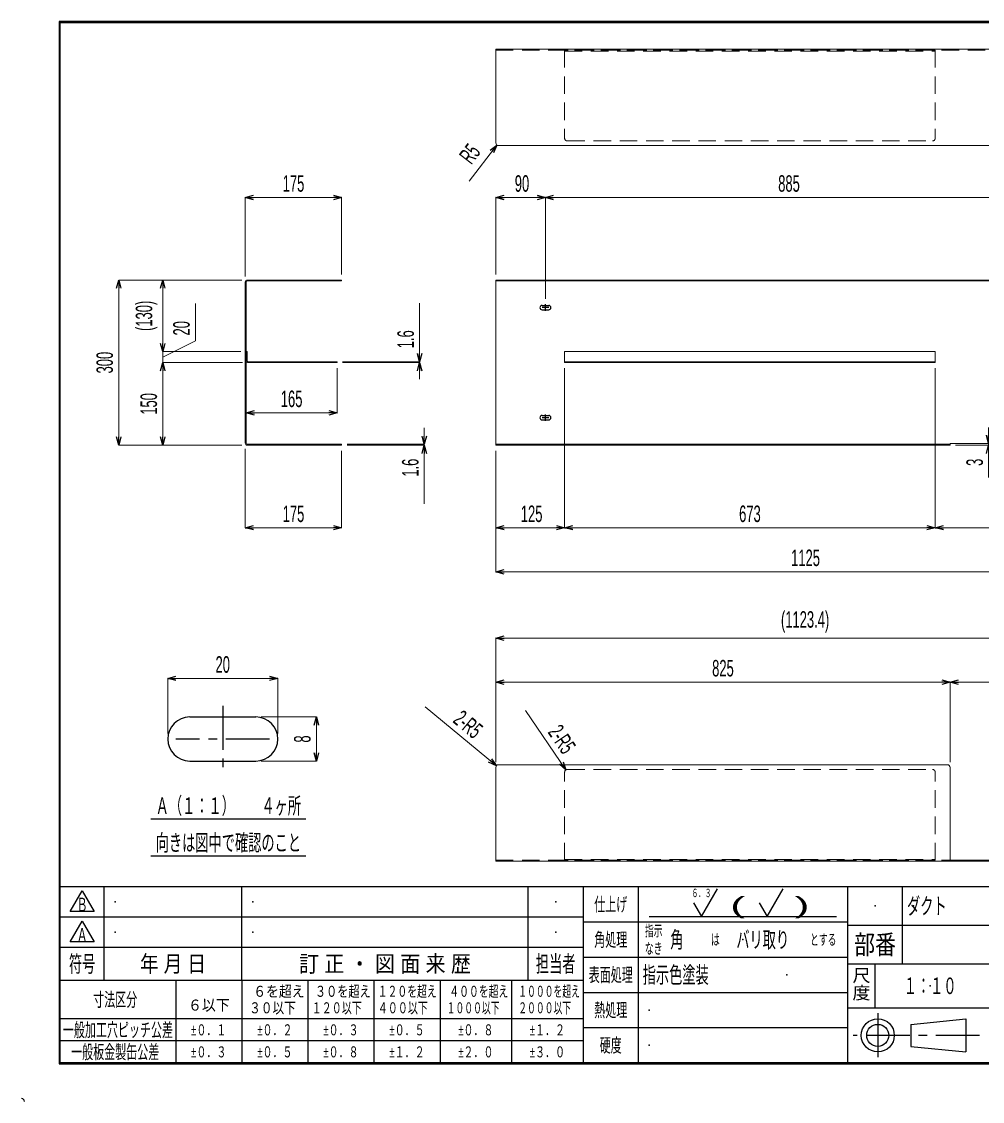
# Model space of a CAD drawing. Header units: millimetres. Extents: x -1485 to 1485, y -1050 to 1050.
# Drawn here: x -1485 to 260, y -1050 to 912 of the extents above; entities that cross this region are included whole.
import ezdxf
from ezdxf.enums import TextEntityAlignment as Align

# ---------------------------------------------------------------- set-up
doc = ezdxf.new("R2010")
doc.units = ezdxf.units.MM
doc.header["$LTSCALE"] = 2.5
doc.header["$PDSIZE"] = 1
doc.linetypes.add('CENTER', pattern=[50.8, 31.75, -6.35, 6.35, -6.35])
doc.linetypes.add('DASHED', pattern=[19.05, 12.7, -6.35])
for name, color, linetype in [('Layer0001', 7, 'Continuous'), ('Layer0012', 7, 'Continuous'), ('Layer0013', 7, 'Continuous'), ('Layer0014', 7, 'Continuous')]:
    doc.layers.add(name, color=color, linetype=linetype)
doc.styles.add('dcStyle0', font='ＭＳ Ｐゴシック', dxfattribs={"width": 0.6})
doc.styles.add('dcStyle1', font='@ＭＳ Ｐゴシック', dxfattribs={"width": 0.8})
doc.dimstyles.new('dc_Radial01', dxfattribs={"dimtxt": 30, "dimasz": 15.00113, "dimexe": 0, "dimexo": 0, "dimgap": 10, "dimtad": 3, "dimdec": 1, "dimdsep": 46, "dimtxsty": 'dcStyle0', "dimblk1": 'OPEN30', "dimblk2": 'OPEN30', "dimsah": 1, "dimcen": 0.09, "dimclrd": 4, "dimclre": 7, "dimclrt": 4, "dimadec": 0, "dimazin": 2, "dimtfac": 1, "dimtdec": 4, "dimtofl": 0, "dimtmove": 0, "dimatfit": 3, "dimfxl": 1, "dimarcsym": 1})
doc.dimstyles.new('dc_Rotated', dxfattribs={"dimtxt": 30, "dimasz": 15.00113, "dimexe": 0, "dimexo": 10, "dimgap": 10, "dimtad": 3, "dimdec": 1, "dimdsep": 46, "dimtxsty": 'dcStyle0', "dimblk1": 'OPEN30', "dimblk2": 'OPEN30', "dimsah": 1, "dimcen": 0.09, "dimclrd": 4, "dimclre": 4, "dimclrt": 4, "dimadec": 0, "dimazin": 2, "dimtfac": 1, "dimtdec": 4, "dimtmove": 0, "dimatfit": 3, "dimfxl": 1, "dimarcsym": 1})
doc.dimstyles.new('dc_Rotated_F3', dxfattribs={"dimtxt": 30, "dimasz": 15.00113, "dimexe": 0, "dimexo": 10, "dimgap": 10, "dimtad": 3, "dimdec": 1, "dimdsep": 46, "dimtxsty": 'dcStyle0', "dimblk1": 'OPEN30', "dimblk2": 'OPEN30', "dimsah": 1, "dimcen": 0.09, "dimse2": 1, "dimclrd": 4, "dimclre": 4, "dimclrt": 4, "dimadec": 0, "dimazin": 2, "dimtfac": 1, "dimtdec": 4, "dimtmove": 0, "dimatfit": 3, "dimfxl": 1, "dimarcsym": 1})
doc.dimstyles.new('dc_Rotated_F4', dxfattribs={"dimtxt": 30, "dimasz": 15.00113, "dimexe": 0, "dimexo": 10, "dimgap": 10, "dimtad": 3, "dimdec": 1, "dimdsep": 46, "dimtxsty": 'dcStyle0', "dimblk1": 'OPEN30', "dimblk2": 'OPEN30', "dimsah": 1, "dimcen": 0.09, "dimclrd": 4, "dimclre": 4, "dimclrt": 4, "dimadec": 0, "dimazin": 2, "dimtfac": 1, "dimtdec": 4, "dimtmove": 1, "dimatfit": 3, "dimfxl": 1, "dimarcsym": 1})

# ---------------------------------------------------------------- blocks, each defined once
blk = doc.blocks.new('DC_GROUP_AAD6-2742_1')
at = {"layer": 'Layer0014', "color": 2, "style": 'dcStyle0'}
for s, width, p, p2 in [('指示', 0.55, (-353, -750), (-321, -750)), ('は', 0.55, (-233, -766), (-217, -766)), ('とする', 0.637211, (-53, -766), (-5, -766)), ('なき', 0.629933, (-353, -782), (-321, -782))]:
    blk.add_text(s, height=20, dxfattribs=dict(at, width=width)).set_placement(p, p2, align=Align.FIT)
blk = doc.blocks.new('DC_GROUP_AAD6-2742_4')
at = {"layer": 'Layer0014', "color": 2, "linetype": 'Continuous', "lineweight": 25}
for p, q in [((-1396.7, -760), (-1375, -722.5)), ((-1375, -722.5), (-1353.3, -760)), ((-1353.3, -760), (-1396.7, -760))]:
    blk.add_line(p, q, dxfattribs=at)
at = {"layer": 'Layer0014', "color": 2, "style": 'dcStyle0', "width": 0.769682}
blk.add_text('Ａ', height=25, dxfattribs=at).set_placement((-1385, -760), (-1365, -760), align=Align.FIT)
blk = doc.blocks.new('DC_GROUP_AAD6-2742_5')
at = {"layer": 'Layer0014', "color": 2, "linetype": 'Continuous', "lineweight": 25}
for p, q in [((-1396.7, -705), (-1375, -667.5)), ((-1375, -667.5), (-1353.3, -705)), ((-1353.3, -705), (-1396.7, -705))]:
    blk.add_line(p, q, dxfattribs=at)
at = {"layer": 'Layer0014', "color": 2, "style": 'dcStyle0', "width": 0.707699}
blk.add_text('Ｂ', height=25, dxfattribs=at).set_placement((-1385, -705), (-1365, -705), align=Align.FIT)
blk = doc.blocks.new('DC_GROUP_AAD6-2742_2')
at = {"layer": 'Layer0013', "color": 4, "linetype": 'Continuous', "lineweight": 25}
for p, q in [((-250.2, -714), (-221.3, -664)), ((-264.6, -689), (-250.2, -714))]:
    blk.add_line(p, q, dxfattribs=at)
at = {"layer": 'Layer0013', "color": 4, "style": 'dcStyle0', "width": 0.812153}
blk.add_text('６．３', height=15, dxfattribs=at).set_placement((-268.2, -679), (-232.2, -679), align=Align.FIT)
blk = doc.blocks.new('DC_GROUP_AAD6-2742_3')
at = {"layer": 'Layer0013', "color": 4, "linetype": 'Continuous', "lineweight": 25}
for p, q in [((-131, -714), (-102.1, -664)), ((-145.4, -689), (-131, -714))]:
    blk.add_line(p, q, dxfattribs=at)
blk = doc.blocks.new('DC_GROUP_AAD6-2742_7')
at = {"layer": 'Layer0013', "color": 4, "linetype": 'Continuous', "lineweight": 25}
blk.add_line((-1250.5, -603.9), (-968.5, -603.9), dxfattribs=at)
at = {"layer": 'Layer0013', "color": 4, "style": 'dcStyle0', "width": 0.586877}
blk.add_text('向きは図中で確認のこと', height=30, dxfattribs=at).set_placement((-1241.5, -594.9), (-977.5, -594.9), align=Align.FIT)
blk = doc.blocks.new('DC_GROUP_AAD6-2742_8')
at = {"layer": 'Layer0013', "color": 4, "linetype": 'Continuous', "lineweight": 25}
blk.add_line((-1250.5, -536.8), (-968.5, -536.8), dxfattribs=at)
at = {"layer": 'Layer0013', "color": 4, "style": 'dcStyle0', "width": 0.820741}
blk.add_text('Ａ（１：１）\u3000\u3000４ヶ所', height=30, dxfattribs=at).set_placement((-1241.5, -527.8), (-977.5, -527.8), align=Align.FIT)
blk = doc.blocks.new('_Open30')
at = {"color": 0, "linetype": 'ByBlock', "lineweight": -2}
for p, q in [((-1, 0.267949), (0, 0)), ((0, 0), (-1, -0.267949)), ((0, 0), (-1, 0))]:
    blk.add_line(p, q, dxfattribs=at)
blk = doc.blocks.new('*D6')
at = {"layer": 'Layer0012', "color": 4, "linetype": 'Continuous', "lineweight": 13}
blk.add_line((-752.3, -333.5), (-622.6, -440.3), dxfattribs=at)
at = {"layer": 'Layer0012', "color": 4, "xscale": 15.00115266964712, "yscale": 15.00081580252128, "rotation": 320.5251348841201}
blk.add_blockref('_Open30', (-622.6, -440.3), dxfattribs=at)
at = {"layer": 'Layer0012', "color": 4, "insert": (-664.1, -393.2), "char_height": 30, "attachment_point": 9, "rotation": 320.5251, "style": 'dcStyle0'}
blk.add_mtext('\\T1.00;2-R5', dxfattribs=at)
blk = doc.blocks.new('*D7')
at = {"layer": 'Layer0012', "color": 4, "linetype": 'Continuous', "lineweight": 13}
blk.add_line((-569.9, -339.8), (-496.5, -447.8), dxfattribs=at)
at = {"layer": 'Layer0012', "color": 4, "xscale": 15.00115266964712, "yscale": 15.00081580252128, "rotation": 304.1893661891305}
blk.add_blockref('_Open30', (-496.5, -447.8), dxfattribs=at)
at = {"layer": 'Layer0012', "color": 4, "insert": (-502, -421.9), "char_height": 30, "attachment_point": 9, "rotation": 304.1894, "style": 'dcStyle0'}
blk.add_mtext('\\T1.00;2-R5', dxfattribs=at)
blk = doc.blocks.new('*D9')
at = {"layer": 'Layer0012', "color": 4, "linetype": 'Continuous', "lineweight": 13}
for p, q in [((-1219.7, -281.7), (-1019.7, -281.7)), ((-1219.7, -381.7), (-1219.7, -281.7)), ((-1019.7, -381.7), (-1019.7, -281.7))]:
    blk.add_line(p, q, dxfattribs=at)
at = {"layer": 'Layer0012', "color": 4, "xscale": 15.00115266964712, "yscale": 15.00081580252128}
for p, rotation in [((-1219.7, -281.7), 180), ((-1019.7, -281.7), 360)]:
    blk.add_blockref('_Open30', p, dxfattribs=dict(at, rotation=rotation))
at = {"layer": 'Layer0012', "color": 4, "insert": (-1119.7, -271.7), "char_height": 30, "attachment_point": 8, "style": 'dcStyle0'}
blk.add_mtext('\\T1.00;20', dxfattribs=at)
blk = doc.blocks.new('*D10')
at = {"layer": 'Layer0012', "color": 4, "linetype": 'Continuous', "lineweight": 13}
for p, q in [((-1049.7, -351.7), (-949.7, -351.7)), ((-949.7, -431.7), (-949.7, -351.7)), ((-1049.7, -431.7), (-949.7, -431.7))]:
    blk.add_line(p, q, dxfattribs=at)
at = {"layer": 'Layer0012', "color": 4, "xscale": 15.00115266964712, "yscale": 15.00081580252128}
for p, rotation in [((-949.7, -351.7), 90), ((-949.7, -431.7), 270)]:
    blk.add_blockref('_Open30', p, dxfattribs=dict(at, rotation=rotation))
at = {"layer": 'Layer0012', "color": 4, "insert": (-959.7, -391.7), "char_height": 30, "attachment_point": 8, "rotation": 90, "style": 'dcStyle0'}
blk.add_mtext('\\T1.00;8', dxfattribs=at)
blk = doc.blocks.new('*D13')
at = {"layer": 'Layer0012', "color": 4, "linetype": 'Continuous', "lineweight": 13}
for p, q in [((-498.7, 282), (-498.7, -8)), ((-623.7, 132), (-623.7, -8)), ((-623.7, -8), (-498.7, -8))]:
    blk.add_line(p, q, dxfattribs=at)
at = {"layer": 'Layer0012', "color": 4, "xscale": 15.00115266964712, "yscale": 15.00081580252128}
for p, rotation in [((-623.7, -8), 180), ((-498.7, -8), 360)]:
    blk.add_blockref('_Open30', p, dxfattribs=dict(at, rotation=rotation))
at = {"layer": 'Layer0012', "color": 4, "insert": (-558.7, 2), "char_height": 30, "attachment_point": 8, "style": 'dcStyle0'}
blk.add_mtext('\\T1.00;125', dxfattribs=at)
blk = doc.blocks.new('*D14')
at = {"layer": 'Layer0012', "color": 4, "linetype": 'Continuous', "lineweight": 13}
for p, q in [((-498.7, 282), (-498.7, -8)), ((174.3, 282), (174.3, -8)), ((-498.7, -8), (174.3, -8))]:
    blk.add_line(p, q, dxfattribs=at)
at = {"layer": 'Layer0012', "color": 4, "xscale": 15.00115266964712, "yscale": 15.00081580252128}
for p, rotation in [((-498.7, -8), 180), ((174.3, -8), 360)]:
    blk.add_blockref('_Open30', p, dxfattribs=dict(at, rotation=rotation))
at = {"layer": 'Layer0012', "color": 4, "insert": (-162.2, 2), "char_height": 30, "attachment_point": 8, "style": 'dcStyle0'}
blk.add_mtext('\\T1.00;673', dxfattribs=at)
blk = doc.blocks.new('*D15')
at = {"layer": 'Layer0012', "color": 4, "linetype": 'Continuous', "lineweight": 13}
for p, q in [((174.3, 282), (174.3, -8)), ((501.3, 135), (501.3, -8)), ((174.3, -8), (501.3, -8))]:
    blk.add_line(p, q, dxfattribs=at)
at = {"layer": 'Layer0012', "color": 4, "xscale": 15.00115266964712, "yscale": 15.00081580252128}
for p, rotation in [((174.3, -8), 180), ((501.3, -8), 360)]:
    blk.add_blockref('_Open30', p, dxfattribs=dict(at, rotation=rotation))
at = {"layer": 'Layer0012', "color": 4, "insert": (337.8, 2), "char_height": 30, "attachment_point": 8, "style": 'dcStyle0'}
blk.add_mtext('\\T1.00;(327)', dxfattribs=at)
blk = doc.blocks.new('*D16')
at = {"layer": 'Layer0012', "color": 4, "linetype": 'Continuous', "lineweight": 13}
for p, q in [((-623.7, 132), (-623.7, -88)), ((501.3, 135), (501.3, -88)), ((-623.7, -88), (501.3, -88))]:
    blk.add_line(p, q, dxfattribs=at)
at = {"layer": 'Layer0012', "color": 4, "xscale": 15.00115266964712, "yscale": 15.00081580252128}
for p, rotation in [((-623.7, -88), 180), ((501.3, -88), 360)]:
    blk.add_blockref('_Open30', p, dxfattribs=dict(at, rotation=rotation))
at = {"layer": 'Layer0012', "color": 4, "insert": (-61.2, -78), "char_height": 30, "attachment_point": 8, "style": 'dcStyle0'}
blk.add_mtext('\\T1.00;1125', dxfattribs=at)
blk = doc.blocks.new('*D21')
at = {"layer": 'Layer0012', "color": 4, "linetype": 'Continuous', "lineweight": 13}
for p, q in [((-623.7, 592), (-533.7, 592)), ((-623.7, 452), (-623.7, 592)), ((-533.7, 408), (-533.7, 592))]:
    blk.add_line(p, q, dxfattribs=at)
at = {"layer": 'Layer0012', "color": 4, "xscale": 15.00115266964712, "yscale": 15.00081580252128}
for p, rotation in [((-623.7, 592), 180), ((-533.7, 592), 360)]:
    blk.add_blockref('_Open30', p, dxfattribs=dict(at, rotation=rotation))
at = {"layer": 'Layer0012', "color": 4, "insert": (-576.2, 602), "char_height": 30, "attachment_point": 8, "style": 'dcStyle0'}
blk.add_mtext('\\T1.00;90', dxfattribs=at)
blk = doc.blocks.new('*D22')
at = {"layer": 'Layer0012', "color": 4, "linetype": 'Continuous', "lineweight": 13}
for p, q in [((-533.7, 592), (351.3, 592)), ((-533.7, 408), (-533.7, 592)), ((351.3, 408), (351.3, 592))]:
    blk.add_line(p, q, dxfattribs=at)
at = {"layer": 'Layer0012', "color": 4, "xscale": 15.00115266964712, "yscale": 15.00081580252128}
for p, rotation in [((-533.7, 592), 180), ((351.3, 592), 360)]:
    blk.add_blockref('_Open30', p, dxfattribs=dict(at, rotation=rotation))
at = {"layer": 'Layer0012', "color": 4, "insert": (-91.2, 602), "char_height": 30, "attachment_point": 8, "style": 'dcStyle0'}
blk.add_mtext('\\T1.00;885', dxfattribs=at)
blk = doc.blocks.new('*D25')
at = {"layer": 'Layer0012', "color": 4, "linetype": 'Continuous', "lineweight": 13}
for p, q in [((-912.1, 282), (-912.1, 200.8)), ((-912.1, 200.8), (-1077.1, 200.8))]:
    blk.add_line(p, q, dxfattribs=at)
at = {"layer": 'Layer0012', "color": 4, "xscale": 15.00115266964712, "yscale": 15.00081580252128}
for p, rotation in [((-1077.1, 200.8), 180), ((-912.1, 200.8), 360)]:
    blk.add_blockref('_Open30', p, dxfattribs=dict(at, rotation=rotation))
at = {"layer": 'Layer0012', "color": 4, "insert": (-994.6, 210.8), "char_height": 30, "attachment_point": 8, "style": 'dcStyle0'}
blk.add_mtext('\\T1.00;165', dxfattribs=at)
blk = doc.blocks.new('*D26')
at = {"layer": 'Layer0012', "color": 4, "linetype": 'Continuous', "lineweight": 13}
for p, q in [((-1228.7, 142), (-1228.7, 292)), ((-1083.5, 292), (-1228.7, 292)), ((-1085.1, 142), (-1228.7, 142))]:
    blk.add_line(p, q, dxfattribs=at)
at = {"layer": 'Layer0012', "color": 4, "xscale": 15.00115266964712, "yscale": 15.00081580252128}
for p, rotation in [((-1228.7, 292), 90), ((-1228.7, 142), 270)]:
    blk.add_blockref('_Open30', p, dxfattribs=dict(at, rotation=rotation))
at = {"layer": 'Layer0012', "color": 4, "insert": (-1238.7, 217), "char_height": 30, "attachment_point": 8, "rotation": 90, "style": 'dcStyle0'}
blk.add_mtext('\\T1.00;150', dxfattribs=at)
blk = doc.blocks.new('*D27')
at = {"layer": 'Layer0012', "color": 4, "linetype": 'Continuous', "lineweight": 13}
for p, q in [((-1169.3, 399.3), (-1169.3, 331.3)), ((-1169.3, 331.3), (-1228.7, 302)), ((-1228.7, 292), (-1228.7, 312)), ((-1087.1, 312), (-1228.7, 312)), ((-1083.5, 292), (-1228.7, 292))]:
    blk.add_line(p, q, dxfattribs=at)
at = {"layer": 'Layer0012', "color": 4, "insert": (-1179.3, 341.3), "char_height": 30, "attachment_point": 7, "rotation": 90, "style": 'dcStyle0'}
blk.add_mtext('\\T1.00;20', dxfattribs=at)
blk = doc.blocks.new('*D28')
at = {"layer": 'Layer0012', "color": 4, "linetype": 'Continuous', "lineweight": 13}
for p, q in [((-1228.7, 312), (-1228.7, 442)), ((-1085.1, 442), (-1228.7, 442)), ((-1087.1, 312), (-1228.7, 312))]:
    blk.add_line(p, q, dxfattribs=at)
at = {"layer": 'Layer0012', "color": 4, "xscale": 15.00115266964712, "yscale": 15.00081580252128}
for p, rotation in [((-1228.7, 442), 90), ((-1228.7, 312), 270)]:
    blk.add_blockref('_Open30', p, dxfattribs=dict(at, rotation=rotation))
at = {"layer": 'Layer0012', "color": 4, "insert": (-1238.7, 377), "char_height": 30, "attachment_point": 8, "rotation": 90, "style": 'dcStyle0'}
blk.add_mtext('\\T1.00;(130)', dxfattribs=at)
blk = doc.blocks.new('*D29')
at = {"layer": 'Layer0012', "color": 4, "linetype": 'Continuous', "lineweight": 13}
for p, q in [((-1078.7, 135.6), (-1078.7, -8)), ((-903.7, 132), (-903.7, -8)), ((-903.7, -8), (-1078.7, -8))]:
    blk.add_line(p, q, dxfattribs=at)
at = {"layer": 'Layer0012', "color": 4, "xscale": 15.00115266964712, "yscale": 15.00081580252128}
for p, rotation in [((-1078.7, -8), 180), ((-903.7, -8), 360)]:
    blk.add_blockref('_Open30', p, dxfattribs=dict(at, rotation=rotation))
at = {"layer": 'Layer0012', "color": 4, "insert": (-991.2, 2), "char_height": 30, "attachment_point": 8, "style": 'dcStyle0'}
blk.add_mtext('\\T1.00;175', dxfattribs=at)
blk = doc.blocks.new('*D30')
at = {"layer": 'Layer0012', "color": 4, "linetype": 'Continuous', "lineweight": 13}
for p, q in [((-903.7, 592), (-1078.7, 592)), ((-1078.7, 448.4), (-1078.7, 592)), ((-903.7, 452), (-903.7, 592))]:
    blk.add_line(p, q, dxfattribs=at)
at = {"layer": 'Layer0012', "color": 4, "xscale": 15.00115266964712, "yscale": 15.00081580252128}
for p, rotation in [((-1078.7, 592), 180), ((-903.7, 592), 360)]:
    blk.add_blockref('_Open30', p, dxfattribs=dict(at, rotation=rotation))
at = {"layer": 'Layer0012', "color": 4, "insert": (-991.2, 602), "char_height": 30, "attachment_point": 8, "style": 'dcStyle0'}
blk.add_mtext('\\T1.00;175', dxfattribs=at)
blk = doc.blocks.new('DC_IMAGEDIMGROUP_1')
at = {"layer": 'Layer0012', "color": 4, "linetype": 'Continuous', "lineweight": 13}
for p, q in [((-753.7, 173.6), (-753.7, 143.6)), ((-893.7, 143.6), (-753.7, 143.6)), ((-893.7, 142), (-753.7, 142)), ((-753.7, 142), (-753.7, 143.6)), ((-753.7, 35.5), (-753.7, 142))]:
    blk.add_line(p, q, dxfattribs=at)
at = {"layer": 'Layer0012', "color": 4, "xscale": 15.00115266964712, "yscale": 15.00081580252128}
for p, rotation in [((-753.7, 143.6), 270), ((-753.7, 142), 90)]:
    blk.add_blockref('_Open30', p, dxfattribs=dict(at, rotation=rotation))
at = {"layer": 'Layer0012', "color": 4, "insert": (-763.7, 117.5), "char_height": 30, "attachment_point": 9, "rotation": 90, "style": 'dcStyle0'}
blk.add_mtext('\\T1.00;1.6', dxfattribs=at)
blk = doc.blocks.new('DC_IMAGEDIMGROUP_2')
at = {"layer": 'Layer0012', "color": 4, "linetype": 'Continuous', "lineweight": 13}
for p, q in [((-762.1, 400.1), (-762.1, 293.6)), ((-902.1, 293.6), (-762.1, 293.6)), ((-902.1, 292), (-762.1, 292)), ((-762.1, 292), (-762.1, 293.6)), ((-762.1, 262), (-762.1, 292))]:
    blk.add_line(p, q, dxfattribs=at)
at = {"layer": 'Layer0012', "color": 4, "xscale": 15.00115266964712, "yscale": 15.00081580252128}
for p, rotation in [((-762.1, 293.6), 270), ((-762.1, 292), 90)]:
    blk.add_blockref('_Open30', p, dxfattribs=dict(at, rotation=rotation))
at = {"layer": 'Layer0012', "color": 4, "insert": (-772.1, 318.1), "char_height": 30, "attachment_point": 7, "rotation": 90, "style": 'dcStyle0'}
blk.add_mtext('\\T1.00;1.6', dxfattribs=at)
blk = doc.blocks.new('*D33')
at = {"layer": 'Layer0012', "color": 4, "linetype": 'Continuous', "lineweight": 13}
for p, q in [((-1308.7, 142), (-1308.7, 442)), ((-1085.1, 442), (-1308.7, 442)), ((-1085.1, 142), (-1308.7, 142))]:
    blk.add_line(p, q, dxfattribs=at)
at = {"layer": 'Layer0012', "color": 4, "xscale": 15.00115266964712, "yscale": 15.00081580252128}
for p, rotation in [((-1308.7, 442), 90), ((-1308.7, 142), 270)]:
    blk.add_blockref('_Open30', p, dxfattribs=dict(at, rotation=rotation))
at = {"layer": 'Layer0012', "color": 4, "insert": (-1318.7, 292), "char_height": 30, "attachment_point": 8, "rotation": 90, "style": 'dcStyle0'}
blk.add_mtext('\\T1.00;300', dxfattribs=at)
blk = doc.blocks.new('*D37')
at = {"layer": 'Layer0012', "color": 4, "linetype": 'Continuous', "lineweight": 13}
blk.add_line((-672, 621.9), (-621.7, 687.3), dxfattribs=at)
at = {"layer": 'Layer0012', "color": 4, "xscale": 15.00115266964712, "yscale": 15.00081580252128, "rotation": 52.44201845299303}
blk.add_blockref('_Open30', (-621.7, 687.3), dxfattribs=at)
at = {"layer": 'Layer0012', "color": 4, "insert": (-649.6, 674), "char_height": 30, "attachment_point": 9, "rotation": 52.442, "style": 'dcStyle0'}
blk.add_mtext('\\T1.00;R5', dxfattribs=at)
blk = doc.blocks.new('DA_DIMGROUP_0')
at = {"layer": 'Layer0012', "color": 4, "linetype": 'Continuous', "lineweight": 13}
for p, q in [((-623.7, -433.5), (-623.7, -288.5)), ((-623.7, -288.5), (201.3, -288.5)), ((201.3, -433.5), (201.3, -288.5)), ((201.3, -288.5), (499.7, -288.5)), ((499.7, -428.5), (499.7, -288.5))]:
    blk.add_line(p, q, dxfattribs=at)
at = {"layer": 'Layer0012', "color": 4, "xscale": 15.00115266964712, "yscale": 15.00081580252128}
for p, rotation in [((-623.7, -288.5), 180), ((201.3, -288.5), 360), ((201.3, -288.5), 180), ((499.7, -288.5), 360)]:
    blk.add_blockref('_Open30', p, dxfattribs=dict(at, rotation=rotation))
at = {"layer": 'Layer0012', "color": 4, "char_height": 30, "attachment_point": 8, "style": 'dcStyle0'}
for s, insert in [('\\T1.00;825', (-211.2, -278.5)), ('\\T1.00;(298.4)', (350.5, -278.5))]:
    blk.add_mtext(s, dxfattribs=dict(at, insert=insert))
blk = doc.blocks.new('*D39')
at = {"layer": 'Layer0012', "color": 4, "linetype": 'Continuous', "lineweight": 13}
for p, q in [((-623.7, -208.5), (499.7, -208.5)), ((-623.7, -433.5), (-623.7, -208.5)), ((499.7, -428.5), (499.7, -208.5))]:
    blk.add_line(p, q, dxfattribs=at)
at = {"layer": 'Layer0012', "color": 4, "xscale": 15.00115266964712, "yscale": 15.00081580252128}
for p, rotation in [((-623.7, -208.5), 180), ((499.7, -208.5), 360)]:
    blk.add_blockref('_Open30', p, dxfattribs=dict(at, rotation=rotation))
at = {"layer": 'Layer0012', "color": 4, "insert": (-62, -198.5), "char_height": 30, "attachment_point": 8, "style": 'dcStyle0'}
blk.add_mtext('\\T1.00;(1123.4)', dxfattribs=at)
blk = doc.blocks.new('DC_IMAGEDIMGROUP_3')
at = {"layer": 'Layer0012', "color": 4, "linetype": 'Continuous', "lineweight": 13}
for p, q in [((271.3, 174), (271.3, 145)), ((211.3, 142), (271.3, 142)), ((271.3, 142), (271.3, 145)), ((271.3, 83.5), (271.3, 142))]:
    blk.add_line(p, q, dxfattribs=at)
at = {"layer": 'Layer0012', "color": 4, "xscale": 15.00115266964712, "yscale": 15.00081580252128}
for p, rotation in [((271.3, 145), 270), ((271.3, 142), 90)]:
    blk.add_blockref('_Open30', p, dxfattribs=dict(at, rotation=rotation))
at = {"layer": 'Layer0012', "color": 4, "insert": (261.3, 117.5), "char_height": 30, "attachment_point": 9, "rotation": 90, "style": 'dcStyle0'}
blk.add_mtext('\\T1.00;3', dxfattribs=at)
blk = doc.blocks.new('DC_GROUP_AAD6-2742_6')
at = {"color": 2, "linetype": 'CENTER', "lineweight": 25}
for p, q in [((-1119.7, -331.7), (-1119.7, -451.7)), ((-1119.7, -331.7), (-1119.7, -451.7)), ((-1034.7, -391.7), (-1204.7, -391.7))]:
    blk.add_line(p, q, dxfattribs=at)
at = {"color": 3, "linetype": 'Continuous', "lineweight": 25}
for p, q in [((-1179.7, -351.7), (-1059.7, -351.7)), ((-1179.7, -431.7), (-1059.7, -431.7))]:
    blk.add_line(p, q, dxfattribs=at)
for centre, start, end in [((-1179.7, -391.7), 90, 270), ((-1059.7, -391.7), 270, 90)]:
    blk.add_arc(centre, 40, start, end, dxfattribs=at)
blk = doc.blocks.new('DC_GROUP_AAD6-2742_24')
at = {"color": 3, "linetype": 'Continuous', "lineweight": 18}
for p, q in [((499.7, 442), (501.3, 442)), ((499.7, 145), (499.7, 442)), ((501.3, 442), (501.3, 145)), ((501.3, 145), (499.7, 145))]:
    blk.add_line(p, q, dxfattribs=at)
blk = doc.blocks.new('DC_GROUP_AAD6-2742_25')
at = {"color": 2, "linetype": 'CENTER', "lineweight": 25}
for p, q in [((-533.7, 186), (-533.7, 198)), ((-527.7, 192), (-539.7, 192))]:
    blk.add_line(p, q, dxfattribs=at)
at = {"color": 3, "linetype": 'Continuous', "lineweight": 25}
for p, q in [((-539.7, 196), (-527.7, 196)), ((-539.7, 188), (-527.7, 188))]:
    blk.add_line(p, q, dxfattribs=at)
for centre, start, end in [((-539.7, 192), 90, 270), ((-527.7, 192), 270, 90)]:
    blk.add_arc(centre, 4, start, end, dxfattribs=at)
blk = doc.blocks.new('DC_GROUP_AAD6-2742_26')
at = {"color": 2, "linetype": 'CENTER', "lineweight": 25}
for p, q in [((351.3, 186), (351.3, 198)), ((357.3, 192), (345.3, 192))]:
    blk.add_line(p, q, dxfattribs=at)
at = {"color": 3, "linetype": 'Continuous', "lineweight": 25}
for p, q in [((345.3, 196), (357.3, 196)), ((345.3, 188), (357.3, 188))]:
    blk.add_line(p, q, dxfattribs=at)
for centre, start, end in [((345.3, 192), 90, 270), ((357.3, 192), 270, 90)]:
    blk.add_arc(centre, 4, start, end, dxfattribs=at)
blk = doc.blocks.new('DC_GROUP_AAD6-2742_27')
at = {"color": 3, "linetype": 'Continuous', "lineweight": 25}
for p, q in [((-539.7, 396), (-527.7, 396)), ((-539.7, 388), (-527.7, 388))]:
    blk.add_line(p, q, dxfattribs=at)
at = {"color": 2, "linetype": 'CENTER', "lineweight": 25}
for p, q in [((-533.7, 386), (-533.7, 398)), ((-527.7, 392), (-539.7, 392))]:
    blk.add_line(p, q, dxfattribs=at)
at = {"color": 3, "linetype": 'Continuous', "lineweight": 25}
for centre, start, end in [((-539.7, 392), 90, 270), ((-527.7, 392), 270, 90)]:
    blk.add_arc(centre, 4, start, end, dxfattribs=at)
blk = doc.blocks.new('DC_GROUP_AAD6-2742_28')
at = {"color": 3, "linetype": 'Continuous', "lineweight": 25}
for p, q in [((345.3, 396), (357.3, 396)), ((345.3, 388), (357.3, 388))]:
    blk.add_line(p, q, dxfattribs=at)
at = {"color": 2, "linetype": 'CENTER', "lineweight": 25}
for p, q in [((351.3, 386), (351.3, 398)), ((357.3, 392), (345.3, 392))]:
    blk.add_line(p, q, dxfattribs=at)
at = {"color": 3, "linetype": 'Continuous', "lineweight": 25}
for centre, start, end in [((345.3, 392), 90, 270), ((357.3, 392), 270, 90)]:
    blk.add_arc(centre, 4, start, end, dxfattribs=at)
blk = doc.blocks.new('DC_GROUP_AAD6-2742_23')
at = {"color": 3, "linetype": 'Continuous', "lineweight": 18}
for p, q in [((-316.7, 442), (-316.7, 440.4)), ((118.3, 442), (118.3, 440.4)), ((201.3, 145), (201.3, 142)), ((201.3, 145), (499.7, 145))]:
    blk.add_line(p, q, dxfattribs=at)
at = {"layer": 'Layer0001', "color": 3, "linetype": 'Continuous', "lineweight": 18}
for p, q in [((-623.7, 142), (-623.7, 442)), ((-623.7, 442), (499.7, 442)), ((499.7, 440.4), (-623.7, 440.4)), ((499.7, 442), (499.7, 145)), ((-498.7, 312), (174.3, 312)), ((-498.7, 292), (-498.7, 312)), ((174.3, 312), (174.3, 292)), ((174.3, 293.6), (-498.7, 293.6)), ((-498.7, 292), (174.3, 292)), ((-623.7, 143.6), (201.3, 143.6)), ((201.3, 142), (-623.7, 142))]:
    blk.add_line(p, q, dxfattribs=at)
at = {"linetype": 'Continuous'}
for name in ['DC_GROUP_AAD6-2742_24', 'DC_GROUP_AAD6-2742_27', 'DC_GROUP_AAD6-2742_28', 'DC_GROUP_AAD6-2742_25', 'DC_GROUP_AAD6-2742_26']:
    blk.add_blockref(name, (0, 0), dxfattribs=at)
blk = doc.blocks.new('DC_GROUP_AAD6-2742_22')
at = {"layer": 'Layer0001', "linetype": 'Continuous'}
blk.add_blockref('DC_GROUP_AAD6-2742_23', (0, 0), dxfattribs=at)
blk = doc.blocks.new('DC_GROUP_AAD6-2742_21')
at = {"color": 3, "linetype": 'Continuous', "lineweight": 18}
for p, q in [((499.7, -438.5), (501.3, -438.5)), ((499.7, -613.5), (499.7, -438.5)), ((501.3, -438.5), (501.3, -613.5)), ((501.3, -613.5), (499.7, -613.5))]:
    blk.add_line(p, q, dxfattribs=at)
blk = doc.blocks.new('DC_GROUP_AAD6-2742_20')
at = {"color": 3, "linetype": 'Continuous', "lineweight": 18}
for p, q in [((201.3, -443.5), (201.3, -613.5)), ((201.3, -611.9), (499.7, -611.9))]:
    blk.add_line(p, q, dxfattribs=at)
blk.add_arc((196.3, -443.5), 5, 0, 90, dxfattribs=at)
at = {"layer": 'Layer0001', "color": 3, "linetype": 'Continuous', "lineweight": 18}
for p, q in [((-623.7, -488.5), (-623.7, -443.5)), ((-618.7, -438.5), (196.3, -438.5)), ((499.7, -438.5), (499.7, -613.5)), ((-623.7, -613.5), (-623.7, -488.5)), ((-620.1, -613.5), (-623.7, -613.5)), ((-620.1, -613.5), (-593.7, -613.5)), ((499.7, -613.5), (-593.7, -613.5))]:
    blk.add_line(p, q, dxfattribs=at)
at = {"layer": 'Layer0001', "color": 3, "linetype": 'DASHED', "lineweight": 18}
for p, q in [((-493.7, -446.9), (169.3, -446.9)), ((-498.7, -611.9), (-498.7, -451.9)), ((174.3, -611.9), (174.3, -451.9)), ((-623.7, -611.9), (201.3, -611.9)), ((-498.7, -610.3), (174.3, -610.3)), ((174.3, -611.9), (-498.7, -611.9))]:
    blk.add_line(p, q, dxfattribs=at)
at = {"layer": 'Layer0001', "color": 3, "linetype": 'Continuous', "lineweight": 18}
blk.add_arc((-618.7, -443.5), 5, 90, 180, dxfattribs=at)
at = {"layer": 'Layer0001', "color": 3, "linetype": 'DASHED', "lineweight": 18}
for centre, start, end in [((-493.7, -451.9), 90, 180), ((169.3, -451.9), 0, 90)]:
    blk.add_arc(centre, 5, start, end, dxfattribs=at)
at = {"linetype": 'Continuous'}
blk.add_blockref('DC_GROUP_AAD6-2742_21', (0, 0), dxfattribs=at)

msp = doc.modelspace()

# ---------------------------------------------------------------- linework, layer by layer
at = {"layer": 'Layer0001', "color": 3, "linetype": 'Continuous', "lineweight": 18}
for p, q in [((-623.7, 861.26), (-623.7, 736.26)), ((-620.1, 861.26), (-623.7, 861.26)), ((-620.1, 861.26), (-598.7, 861.26)), ((499.7, 861.26), (-598.7, 861.26)), ((-623.7, 736.26), (-623.7, 691.26)), ((-618.7, 686.26), (499.7, 686.26)), ((-1078.75, 438.42), (-1078.75, 145.62)), ((-1077.15, 145.62), (-1077.15, 438.42)), ((-1075.15, 442.02), (-903.75, 442.02)), ((-1075.15, 440.42), (-903.75, 440.42)), ((-903.75, 442.02), (-903.75, 440.42)), ((-1077.15, 312.02), (-1077.15, 295.62)), ((-1077.15, 312.02), (-1075.55, 312.02)), ((-1075.55, 295.62), (-1075.55, 312.02)), ((-912.15, 293.62), (-1073.55, 293.62)), ((-1073.55, 292.02), (-912.15, 292.02)), ((-912.15, 293.62), (-912.15, 292.02)), ((-903.75, 143.62), (-1075.15, 143.62)), ((-1075.15, 142.02), (-903.75, 142.02)), ((-903.75, 143.62), (-903.75, 142.02))]:
    msp.add_line(p, q, dxfattribs=at)
at = {"layer": 'Layer0001', "color": 3, "linetype": 'DASHED', "lineweight": 18}
for p, q in [((-623.7, 859.66), (499.7, 859.66)), ((174.28, 859.66), (-498.72, 859.66)), ((-498.72, 859.66), (-498.72, 699.66)), ((-498.72, 858.06), (174.28, 858.06)), ((174.28, 859.66), (174.28, 699.66)), ((-493.72, 694.66), (169.28, 694.66))]:
    msp.add_line(p, q, dxfattribs=at)
at = {"layer": 'Layer0001', "color": 3, "linetype": 'Continuous', "lineweight": 18}
for centre, radius, start, end in [((-618.7, 691.26), 5, 180, 270), ((-1075.15, 438.42), 3.6, 90, 180), ((-1075.15, 438.42), 2, 90, 180), ((-1073.55, 295.62), 3.6, 180, 270), ((-1073.55, 295.62), 2, 180, 270), ((-1075.15, 145.62), 3.6, 180, 270), ((-1075.15, 145.62), 2, 180, 270)]:
    msp.add_arc(centre, radius, start, end, dxfattribs=at)
at = {"layer": 'Layer0001', "color": 3, "linetype": 'DASHED', "lineweight": 18}
for centre, start, end in [((-493.72, 699.66), 180, 270), ((169.28, 699.66), 270, 0)]:
    msp.add_arc(centre, 5, start, end, dxfattribs=at)
at = {"layer": 'Layer0014', "color": 3, "linetype": 'Continuous', "lineweight": 25}
for p, q in [((1416.5, 911.5), (-1416.5, 911.5)), ((-1416.5, 911.5), (-1416.5, -981.5)), ((-1415, -980), (-1415, 910)), ((-1415, 910), (1415, 910)), ((1415, -660), (-1415, -660)), ((-1335, -830), (-1335, -660)), ((-1085, -830), (-1085, -660)), ((-565, -830), (-565, -660)), ((-465, -660), (-465, -980)), ((15, -660), (15, -980)), ((115, -800), (115, -660)), ((-1415, -715), (-465, -715)), ((-465, -724), (15, -724)), ((15, -730), (1415, -730)), ((-1415, -770), (-465, -770)), ((-465, -788), (15, -788)), ((15, -800), (1415, -800)), ((-1415, -830), (-465, -830)), ((-1205, -830), (-1205, -980)), ((-465, -852), (15, -852)), ((15, -880), (1415, -880)), ((-465, -900), (-1415, -900)), ((130, -910), (230, -900)), ((230, -900), (230, -960)), ((-465, -916), (15, -916)), ((130, -910), (130, -950)), ((-465, -940), (-1415, -940)), ((130, -950), (230, -960)), ((1415, -980), (-1415, -980)), ((-1416.5, -981.5), (1416.5, -981.5))]:
    msp.add_line(p, q, dxfattribs=at)
at = {"layer": 'Layer0014', "color": 4, "linetype": 'Continuous', "lineweight": 25}
for p, q in [((-365, -660), (-365, -980)), ((-345, -714), (-5, -714)), ((65, -880), (65, -800)), ((-1085, -830), (-1085, -980)), ((-965, -830), (-965, -980)), ((-845, -830), (-845, -980)), ((-725, -830), (-725, -980)), ((-595, -830), (-595, -980))]:
    msp.add_line(p, q, dxfattribs=at)
at = {"layer": 'Layer0014', "color": 2, "linetype": 'CENTER', "lineweight": 25}
for p, q in [((70, -890), (70, -970)), ((255, -930), (25, -930))]:
    msp.add_line(p, q, dxfattribs=at)
at = {"layer": 'Layer0014', "color": 3, "linetype": 'Continuous', "lineweight": 25}
for radius in [30, 20]:
    msp.add_circle((70, -930), radius, dxfattribs=at)
at = {"layer": 'Layer0014', "color": 5, "linetype": 'Continuous', "lineweight": 25}
msp.add_arc((-1485, -1050), 5, 0, 90, dxfattribs=at)
at = {"layer": 'Layer0014', "color": 5, "linetype": 'Continuous'}
for p in [(-1315, -687.5), (-1065, -687.5), (-515, -687.5), (65, -695), (135, -695), (-1315, -742.5), (-1065, -742.5), (-515, -742.5), (-295, -756), (-175, -756), (-345, -820), (-95, -820), (165, -840), (-345, -884), (-345, -948)]:
    msp.add_point(p, dxfattribs=at)

# ---------------------------------------------------------------- block references
at = {"linetype": 'Continuous'}
for name in ['DC_GROUP_AAD6-2742_22', 'DC_GROUP_AAD6-2742_6']:
    msp.add_blockref(name, (0, 0), dxfattribs=at)
at = {"layer": 'Layer0001', "linetype": 'Continuous'}
msp.add_blockref('DC_GROUP_AAD6-2742_20', (0, 0), dxfattribs=at)
at = {"layer": 'Layer0012', "linetype": 'Continuous'}
for name in ['DC_IMAGEDIMGROUP_2', 'DC_IMAGEDIMGROUP_1', 'DC_IMAGEDIMGROUP_3', 'DA_DIMGROUP_0']:
    msp.add_blockref(name, (0, 0), dxfattribs=at)
at = {"layer": 'Layer0013', "linetype": 'Continuous'}
for name in ['DC_GROUP_AAD6-2742_8', 'DC_GROUP_AAD6-2742_7', 'DC_GROUP_AAD6-2742_2', 'DC_GROUP_AAD6-2742_3']:
    msp.add_blockref(name, (0, 0), dxfattribs=at)
at = {"layer": 'Layer0014', "linetype": 'Continuous'}
for name in ['DC_GROUP_AAD6-2742_5', 'DC_GROUP_AAD6-2742_4', 'DC_GROUP_AAD6-2742_1']:
    msp.add_blockref(name, (0, 0), dxfattribs=at)

# ---------------------------------------------------------------- texts
at = {"layer": 'Layer0013', "color": 4, "style": 'dcStyle0'}
for s, width, p, p2 in [('(    )', 1.805192, (-198.01, -708.64), (-54.01, -708.64)), ('ダクト', 0.694787, (123, -710), (195, -710)), ('角', 0.55, (-307, -771), (-283, -771)), ('バリ取り', 0.629933, (-187, -771), (-91, -771)), ('指示色塗装', 0.55, (-357, -835), (-237, -835)), ('１：１０', 0.862443, (117, -855), (213, -855))]:
    msp.add_text(s, height=30, dxfattribs=dict(at, width=width)).set_placement(p, p2, align=Align.FIT)
at = {"layer": 'Layer0014', "color": 2, "style": 'dcStyle0'}
for s, height, width, p, p2 in [('仕上げ', 25, 0.553553, (-445, -704.5), (-385, -704.5)), ('角処理', 25, 0.55, (-445, -768.5), (-385, -768.5)), ('部番', 35, 0.746429, (27, -782.5), (103, -782.5)), ('符号', 30, 0.55, (-1399, -815), (-1351, -815)), ('年 月 日', 30, 0.761909, (-1270, -815), (-1150, -815)), ('訂 正 ・ 図 面 来 歴', 30, 0.858543, (-981, -815), (-669, -815)), ('担当者', 30, 0.55, (-551, -815), (-479, -815)), ('表面処理', 25, 0.55, (-455, -832.5), (-375, -832.5)), ('   ６を超え', 20, 0.883925, (-1083, -860), (-971, -860)), ('  ３０を超え', 20, 0.813175, (-963, -860), (-851, -860)), (' １２０を超え', 20, 0.752912, (-843, -860), (-731, -860)), (' ４００を超え', 20, 0.752912, (-713, -860), (-601, -860)), ('１０００を超え', 20, 0.700964, (-583, -860), (-471, -860)), ('寸法区分', 25, 0.55, (-1355, -877.5), (-1275, -877.5)), ('   ６以下', 20, 0.917262, (-1203, -885), (-1107, -885)), ('  ３０以下', 20, 0.829851, (-1083, -890), (-987, -890)), (' １２０以下', 20, 0.75765, (-963, -890), (-867, -890)), (' ４００以下', 20, 0.75765, (-843, -890), (-747, -890)), ('１０００以下', 20, 0.697008, (-713, -890), (-617, -890)), ('２０００以下', 20, 0.697008, (-583, -890), (-487, -890)), ('熱処理', 25, 0.55, (-445, -896.5), (-385, -896.5)), ('一般加工穴ピッチ公差', 25, 0.578487, (-1410, -932.5), (-1210, -932.5)), ('±０．１', 20, 0.725681, (-1177, -930), (-1113, -930)), ('±０．２', 20, 0.725681, (-1057, -930), (-993, -930)), ('±０．３', 20, 0.725681, (-937, -930), (-873, -930)), ('±０．５', 20, 0.725681, (-817, -930), (-753, -930)), ('±０．８', 20, 0.725681, (-692, -930), (-628, -930)), ('±１．２', 20, 0.725681, (-562, -930), (-498, -930)), ('硬度', 25, 0.55, (-435, -960.5), (-395, -960.5)), ('一般板金製缶公差', 25, 0.55, (-1395, -972.5), (-1235, -972.5)), ('±０．３', 20, 0.725681, (-1177, -970), (-1113, -970)), ('±０．５', 20, 0.725681, (-1057, -970), (-993, -970)), ('±０．８', 20, 0.725681, (-937, -970), (-873, -970)), ('±１．２', 20, 0.725681, (-817, -970), (-753, -970)), ('±２．０', 20, 0.725681, (-692, -970), (-628, -970)), ('±３．０', 20, 0.725681, (-562, -970), (-498, -970))]:
    msp.add_text(s, height=height, dxfattribs=dict(at, width=width)).set_placement(p, p2, align=Align.FIT)
at = {"layer": 'Layer0014', "color": 2, "style": 'dcStyle1', "width": 0.9625}
msp.add_text('尺度', height=24, rotation=270, dxfattribs=at).set_placement((28, -805))

# ---------------------------------------------------------------- dimensions: what is measured, and where the dimension line sits
at = {"layer": 'Layer0012', "linetype": 'Continuous', "lineweight": 13}
for center, mpoint, text, override, picture, middle in [((-618.7, 691.26), (-621.74, 687.29), 'R5', {"dimtxt": 30, "dimasz": 15.00113, "dimexe": 0, "dimexo": 10, "dimgap": 13.963684, "dimtad": 3, "dimtih": 0, "dimtoh": 0, "dimdec": 1, "dimlfac": 1, "dimzin": 8, "dimtxsty": 'dcStyle0', "dimblk1": 'Open30', "dimblk2": 'Open30', "dimsah": 1, "dimclrd": 4, "dimclre": 4, "dimclrt": 4, "dimazin": 2, "dimtolj": 0, "dimtzin": 8, "dimarcsym": 1}, '*D37', (-653.16, 646.44)), ((-618.7, -443.52), (-622.56, -440.34), '2-R5', {"dimtxt": 30, "dimasz": 15.00113, "dimexe": 0, "dimexo": 0, "dimgap": 10, "dimtad": 3, "dimtih": 0, "dimtoh": 0, "dimdec": 1, "dimlfac": 1, "dimzin": 8, "dimtxsty": 'dcStyle0', "dimblk1": 'Open30', "dimblk2": 'Open30', "dimsah": 1, "dimclrd": 4, "dimclre": 7, "dimclrt": 4, "dimazin": 2, "dimtolj": 0, "dimtzin": 8, "dimarcsym": 1}, '*D6', (-707.5, -370.38)), ((-493.72, -451.92), (-496.53, -447.78), '2-R5', {"dimtxt": 30, "dimasz": 15.00113, "dimexe": 0, "dimexo": 0, "dimgap": 10, "dimtad": 3, "dimtih": 0, "dimtoh": 0, "dimdec": 1, "dimlfac": 1, "dimzin": 8, "dimtxsty": 'dcStyle0', "dimblk1": 'Open30', "dimblk2": 'Open30', "dimsah": 1, "dimclrd": 4, "dimclre": 7, "dimclrt": 4, "dimazin": 2, "dimtolj": 0, "dimtzin": 8, "dimarcsym": 1}, '*D7', (-537.26, -387.82))]:
    dim = msp.add_radius_dim(center=center, mpoint=mpoint, text=text, dimstyle='dc_Radial01', override=override, dxfattribs=at)
    dim.commit()
    dim.dimension.update_dxf_attribs({"geometry": picture, "text_midpoint": middle, "dimtype": 164})
for base, p1, p2, dimstyle, override, picture, middle in [((-1078.75, 592.02), (-903.75, 442.02), (-1078.75, 438.42), 'dc_Rotated', {"dimtxt": 30, "dimasz": 15.00113, "dimexe": 0, "dimexo": 10, "dimgap": 10, "dimtad": 3, "dimtih": 0, "dimtoh": 0, "dimdec": 1, "dimlfac": 1, "dimzin": 8, "dimtxsty": 'dcStyle0', "dimblk1": 'Open30', "dimblk2": 'Open30', "dimsah": 1, "dimclrd": 4, "dimclre": 4, "dimclrt": 4, "dimazin": 2, "dimtofl": 1, "dimtolj": 0, "dimtzin": 8, "dimarcsym": 1}, '*D30', (-991.25, 592.02)), ((-533.72, 592.02), (-623.7, 442.02), (-533.72, 398.02), 'dc_Rotated', {"dimtxt": 30, "dimasz": 15.00113, "dimexe": 0, "dimexo": 10, "dimgap": 10, "dimtad": 3, "dimtih": 0, "dimtoh": 0, "dimdec": 1, "dimlfac": 1, "dimzin": 8, "dimtxsty": 'dcStyle0', "dimblk1": 'Open30', "dimblk2": 'Open30', "dimsah": 1, "dimclrd": 4, "dimclre": 4, "dimclrt": 4, "dimazin": 2, "dimtofl": 1, "dimtolj": 0, "dimtzin": 8, "dimarcsym": 1}, '*D21', (-576.21, 592.02)), ((351.28, 592.02), (-533.72, 398.02), (351.28, 398.02), 'dc_Rotated', {"dimtxt": 30, "dimasz": 15.00113, "dimexe": 0, "dimexo": 10, "dimgap": 10, "dimtad": 3, "dimtih": 0, "dimtoh": 0, "dimdec": 1, "dimlfac": 1, "dimzin": 8, "dimtxsty": 'dcStyle0', "dimblk1": 'Open30', "dimblk2": 'Open30', "dimsah": 1, "dimclrd": 4, "dimclre": 4, "dimclrt": 4, "dimazin": 2, "dimtofl": 1, "dimtolj": 0, "dimtzin": 8, "dimarcsym": 1}, '*D22', (-91.22, 592.02)), ((-1077.15, 200.77), (-912.15, 292.02), (-1077.15, 200.77), 'dc_Rotated_F3', {"dimtxt": 30, "dimasz": 15.00113, "dimexe": 0, "dimexo": 10, "dimgap": 10, "dimtad": 3, "dimtih": 0, "dimtoh": 0, "dimdec": 1, "dimlfac": 1, "dimzin": 8, "dimtxsty": 'dcStyle0', "dimblk1": 'Open30', "dimblk2": 'Open30', "dimsah": 1, "dimse2": 1, "dimclrd": 4, "dimclre": 4, "dimclrt": 4, "dimazin": 2, "dimtofl": 1, "dimtolj": 0, "dimtzin": 8, "dimarcsym": 1}, '*D25', (-994.65, 200.77)), ((-498.72, -7.98), (-623.7, 142.02), (-498.72, 292.02), 'dc_Rotated', {"dimtxt": 30, "dimasz": 15.00113, "dimexe": 0, "dimexo": 10, "dimgap": 10, "dimtad": 3, "dimtih": 0, "dimtoh": 0, "dimdec": 1, "dimlfac": 1, "dimzin": 8, "dimtxsty": 'dcStyle0', "dimblk1": 'Open30', "dimblk2": 'Open30', "dimsah": 1, "dimclrd": 4, "dimclre": 4, "dimclrt": 4, "dimazin": 2, "dimtofl": 1, "dimtolj": 0, "dimtzin": 8, "dimarcsym": 1}, '*D13', (-558.71, -7.98)), ((174.28, -7.98), (-498.72, 292.02), (174.28, 292.02), 'dc_Rotated', {"dimtxt": 30, "dimasz": 15.00113, "dimexe": 0, "dimexo": 10, "dimgap": 10, "dimtad": 3, "dimtih": 0, "dimtoh": 0, "dimdec": 1, "dimlfac": 1, "dimzin": 8, "dimtxsty": 'dcStyle0', "dimblk1": 'Open30', "dimblk2": 'Open30', "dimsah": 1, "dimclrd": 4, "dimclre": 4, "dimclrt": 4, "dimazin": 2, "dimtofl": 1, "dimtolj": 0, "dimtzin": 8, "dimarcsym": 1}, '*D14', (-162.22, -7.98)), ((-1078.75, -7.98), (-903.75, 142.02), (-1078.75, 145.62), 'dc_Rotated', {"dimtxt": 30, "dimasz": 15.00113, "dimexe": 0, "dimexo": 10, "dimgap": 10, "dimtad": 3, "dimtih": 0, "dimtoh": 0, "dimdec": 1, "dimlfac": 1, "dimzin": 8, "dimtxsty": 'dcStyle0', "dimblk1": 'Open30', "dimblk2": 'Open30', "dimsah": 1, "dimclrd": 4, "dimclre": 4, "dimclrt": 4, "dimazin": 2, "dimtofl": 1, "dimtolj": 0, "dimtzin": 8, "dimarcsym": 1}, '*D29', (-991.25, -7.98)), ((501.3, -87.98), (-623.7, 142.02), (501.3, 145.02), 'dc_Rotated', {"dimtxt": 30, "dimasz": 15.00113, "dimexe": 0, "dimexo": 10, "dimgap": 10, "dimtad": 3, "dimtih": 0, "dimtoh": 0, "dimdec": 1, "dimlfac": 1, "dimzin": 8, "dimtxsty": 'dcStyle0', "dimblk1": 'Open30', "dimblk2": 'Open30', "dimsah": 1, "dimclrd": 4, "dimclre": 4, "dimclrt": 4, "dimazin": 2, "dimtofl": 1, "dimtolj": 0, "dimtzin": 8, "dimarcsym": 1}, '*D16', (-61.2, -87.98)), ((-1019.71, -281.71), (-1219.71, -391.71), (-1019.71, -391.71), 'dc_Rotated', {"dimtxt": 30, "dimasz": 15.00113, "dimexe": 0, "dimexo": 10, "dimgap": 10, "dimtad": 3, "dimtih": 0, "dimtoh": 0, "dimdec": 1, "dimlfac": 0.1, "dimzin": 8, "dimtxsty": 'dcStyle0', "dimblk1": 'Open30', "dimblk2": 'Open30', "dimsah": 1, "dimclrd": 4, "dimclre": 4, "dimclrt": 4, "dimazin": 2, "dimtofl": 1, "dimtolj": 0, "dimtzin": 8, "dimarcsym": 1}, '*D9', (-1119.71, -281.71))]:
    dim = msp.add_linear_dim(base=base, p1=p1, p2=p2, dimstyle=dimstyle, override=override, dxfattribs=at)
    dim.commit()
    dim.dimension.update_dxf_attribs({"geometry": picture, "text_midpoint": middle, "dimtype": 160})
for base, p1, p2, dimstyle, override, picture, middle in [((-1308.75, 442.02), (-1075.15, 142.02), (-1075.15, 442.02), 'dc_Rotated', {"dimtxt": 30, "dimasz": 15.00113, "dimexe": 0, "dimexo": 10, "dimgap": 10, "dimtad": 3, "dimtih": 0, "dimtoh": 0, "dimdec": 1, "dimlfac": 1, "dimzin": 8, "dimtxsty": 'dcStyle0', "dimblk1": 'Open30', "dimblk2": 'Open30', "dimsah": 1, "dimclrd": 4, "dimclre": 4, "dimclrt": 4, "dimazin": 2, "dimtofl": 1, "dimtolj": 0, "dimtzin": 8, "dimarcsym": 1}, '*D33', (-1308.75, 292.02)), ((-1228.75, 312.02), (-1073.55, 292.02), (-1077.15, 312.02), 'dc_Rotated_F4', {"dimtxt": 30, "dimasz": 15.00113, "dimexe": 0, "dimexo": 10, "dimgap": 10, "dimtad": 3, "dimtih": 0, "dimtoh": 0, "dimdec": 1, "dimlfac": 1, "dimzin": 8, "dimtxsty": 'dcStyle0', "dimblk1": 'Open30', "dimblk2": 'Open30', "dimsah": 1, "dimclrd": 4, "dimclre": 4, "dimclrt": 4, "dimazin": 2, "dimtofl": 1, "dimtmove": 1, "dimtolj": 0, "dimtzin": 8, "dimarcsym": 1}, '*D27', (-1169.33, 365.29)), ((-1228.75, 292.02), (-1075.15, 142.02), (-1073.55, 292.02), 'dc_Rotated', {"dimtxt": 30, "dimasz": 15.00113, "dimexe": 0, "dimexo": 10, "dimgap": 10, "dimtad": 3, "dimtih": 0, "dimtoh": 0, "dimdec": 1, "dimlfac": 1, "dimzin": 8, "dimtxsty": 'dcStyle0', "dimblk1": 'Open30', "dimblk2": 'Open30', "dimsah": 1, "dimclrd": 4, "dimclre": 4, "dimclrt": 4, "dimazin": 2, "dimtofl": 1, "dimtolj": 0, "dimtzin": 8, "dimarcsym": 1}, '*D26', (-1228.75, 217.02)), ((-949.71, -351.71), (-1059.71, -431.71), (-1059.71, -351.71), 'dc_Rotated', {"dimtxt": 30, "dimasz": 15.00113, "dimexe": 0, "dimexo": 10, "dimgap": 10, "dimtad": 3, "dimtih": 0, "dimtoh": 0, "dimdec": 1, "dimlfac": 0.1, "dimzin": 8, "dimtxsty": 'dcStyle0', "dimblk1": 'Open30', "dimblk2": 'Open30', "dimsah": 1, "dimclrd": 4, "dimclre": 4, "dimclrt": 4, "dimazin": 2, "dimtofl": 1, "dimtolj": 0, "dimtzin": 8, "dimarcsym": 1}, '*D10', (-949.71, -391.71))]:
    dim = msp.add_linear_dim(base=base, p1=p1, p2=p2, angle=90, dimstyle=dimstyle, override=override, dxfattribs=at)
    dim.commit()
    dim.dimension.update_dxf_attribs({"geometry": picture, "text_midpoint": middle, "dimtype": 160})
dim = msp.add_linear_dim(base=(-1228.75, 442.02), p1=(-1077.15, 312.02), p2=(-1075.15, 442.02), angle=90, text='(<>)', dimstyle='dc_Rotated', override={"dimtxt": 30, "dimasz": 15.00113, "dimexe": 0, "dimexo": 10, "dimgap": 10, "dimtad": 3, "dimtih": 0, "dimtoh": 0, "dimdec": 1, "dimlfac": 1, "dimzin": 8, "dimtxsty": 'dcStyle0', "dimblk1": 'Open30', "dimblk2": 'Open30', "dimsah": 1, "dimclrd": 4, "dimclre": 4, "dimclrt": 4, "dimazin": 2, "dimtofl": 1, "dimtolj": 0, "dimtzin": 8, "dimarcsym": 1}, dxfattribs=at)
dim.commit()
dim.dimension.update_dxf_attribs({"geometry": '*D28', "text_midpoint": (-1228.75, 377.02), "dimtype": 160})
for base, p1, p2, picture, middle in [((501.3, -7.98), (174.28, 292.02), (501.3, 145.02), '*D15', (337.79, -7.98)), ((499.7, -208.52), (-623.7, -443.52), (499.7, -438.52), '*D39', (-62, -208.52))]:
    dim = msp.add_linear_dim(base=base, p1=p1, p2=p2, text='(<>)', dimstyle='dc_Rotated', override={"dimtxt": 30, "dimasz": 15.00113, "dimexe": 0, "dimexo": 10, "dimgap": 10, "dimtad": 3, "dimtih": 0, "dimtoh": 0, "dimdec": 1, "dimlfac": 1, "dimzin": 8, "dimtxsty": 'dcStyle0', "dimblk1": 'Open30', "dimblk2": 'Open30', "dimsah": 1, "dimclrd": 4, "dimclre": 4, "dimclrt": 4, "dimazin": 2, "dimtofl": 1, "dimtolj": 0, "dimtzin": 8, "dimarcsym": 1}, dxfattribs=at)
    dim.commit()
    dim.dimension.update_dxf_attribs({"geometry": picture, "text_midpoint": middle, "dimtype": 160})

doc.saveas('drawing.dxf')
